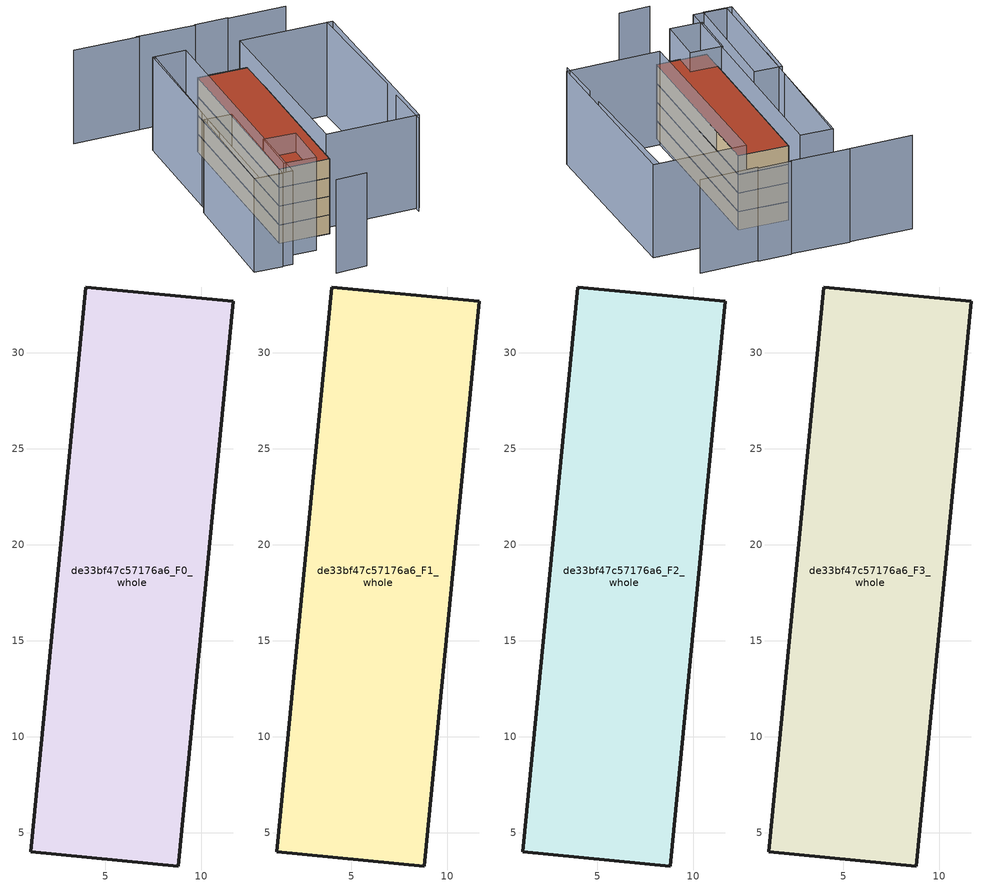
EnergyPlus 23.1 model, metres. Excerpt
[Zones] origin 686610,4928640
de33bf47c57176a6_F0_whole
 floor ground (EU_floor_Construction): 8.8,3.26 11.66,32.68 3.98,33.42 1.12,4 z0
 wall outside (EU_wall_Construction): 1.12,4 3.98,33.42 11.66,32.68 8.8,3.26 1.12,4 z0:3
de33bf47c57176a6_F1_whole
 floor to de33bf47c57176a6_F0_whole (EU_floor_Construction): 8.8,3.26 11.65,32.68 3.98,33.42 1.12,4 z3
 wall outside (EU_wall_Construction): 1.12,4 3.98,33.42 11.66,32.68 8.8,3.26 1.12,4 z3:6
de33bf47c57176a6_F2_whole
 floor to de33bf47c57176a6_F1_whole (EU_floor_Construction): 8.8,3.26 11.65,32.68 3.98,33.42 1.12,4 z6
 wall outside (EU_wall_Construction): 1.12,4 3.98,33.42 11.66,32.68 8.8,3.26 1.12,4 z6:9
de33bf47c57176a6_F3_whole
 floor to de33bf47c57176a6_F2_whole (EU_floor_Construction): 8.8,3.26 11.65,32.68 3.98,33.42 1.12,4 z9
 wall outside (EU_wall_Construction): 1.12,4 3.98,33.42 11.66,32.68 8.8,3.26 1.12,4 z9:12
 roof outside (EU_roof_Construction): 11.66,32.68 8.8,3.26 1.12,4 3.98,33.42 z12
shading: 4,-7.45 8.83,-7.66 / 23.04,2.99 23.5,10.43 / 23.97,14.02 25.21,34.1 / -1.06,36.78 -3.9,12.61 / 8.49,42.28 -0.54,43.28 / 22.46,41.14 13.53,41.81 / -0.12,43.16 -10.22,44 / 13.55,42.07 8.51,42.49 / -0.14,0.37 0.72,8.01 / 0.72,8.01 5.64,7.46 / 5.64,7.46 4.79,-0.18 / 4.79,-0.18 -0.14,0.37 / 0.36,16.68 -1.74,-2.14 / -1.74,-2.14 -6.02,-1.67 / -6.02,-1.67 -3.92,17.16 / -3.92,17.16 0.36,16.68 / -5.21,-1.68 -1.36,36.87 / -1.36,36.87 3.73,36.36 / 3.73,36.36 -0.11,-2.19 / -0.11,-2.19 -5.21,-1.68 / 23.6,3.84 9.26,5.03 / 9.26,5.03 11.75,35.24 / 11.75,35.24 26.09,34.05 / 26.09,34.05 23.6,3.84 z0:15
[Building]
EU S2 Campaign: North Axis=0; Terrain=City; Solar Distribution=FullExterior
[Site:Location]
Bologna: Latitude=44.5; Longitude=11.25; Time Zone=1; Elevation=37
[SizingPeriod:WeatherFileDays]
AnnualSizingPeriod: Begin Month=1; Begin Day of Month=1; End Month=12; End Day of Month=31; Day of Week for Start Day=Monday; Use Weather File Daylight Saving Period=No; Use Weather File Rain and Snow Indicators=No
[MATERIAL]
EU_InternalMass_Material: Roughness=MediumRough; Thickness=0.1; Conductivity=1; Density=1800; Specific Heat=900; Thermal Absorptance=0.9; Solar Absorptance=0.7; Visible Absorptance=0.7
[MATERIAL:NOMASS] Roughness=MediumRough; Thermal Absorptance=0.9; Solar Absorptance=0.7; Visible Absorptance=0.7
Name | Thermal Resistance
EU_wall_NoMass | 0.937881
EU_roof_NoMass | 0.548572
EU_floor_NoMass | 0.71348
[CONSTRUCTION]
EU_wall_Construction: EU_wall_NoMass
EU_roof_Construction: EU_roof_NoMass
EU_floor_Construction: EU_floor_NoMass
EU_InternalMass_Construction: EU_InternalMass_Material
[ZONE] Type=1; Multiplier=1; Ceiling Height=autocalculate; Floor Area=autocalculate; Part of Total Floor Area=Yes
Name | Volume
de33bf47c57176a6_F0_whole | 684.003
de33bf47c57176a6_F1_whole; de33bf47c57176a6_F2_whole; de33bf47c57176a6_F3_whole | 684.004
[INTERNALMASS] Construction=EU_InternalMass_Construction; Surface Area=228.001
Name | Zone or ZoneList
de33bf47c57176a6_F0_whole_EU_InternalMass | de33bf47c57176a6_F0_whole
de33bf47c57176a6_F1_whole_EU_InternalMass | de33bf47c57176a6_F1_whole
de33bf47c57176a6_F2_whole_EU_InternalMass | de33bf47c57176a6_F2_whole
de33bf47c57176a6_F3_whole_EU_InternalMass | de33bf47c57176a6_F3_whole
[OTHEREQUIPMENT] Fuel Type=Electricity; Design Level Calculation Method=Watts/Area; Power per Zone Floor Area=1; Fraction Latent=0; Fraction Radiant=0; Fraction Lost=0; Carbon Dioxide Generation Rate=0; EndUse Subcategory=EU_Step8_InternalGains
Name | Zone or ZoneList or Space or SpaceList | Schedule
EU_Step8_InternalGain_de33bf47c57176a6_F0_whole_f000 | de33bf47c57176a6_F0_whole | EU_Step8_GainSchedule_de33bf47c57176a6_F0_whole_f000
EU_Step8_InternalGain_de33bf47c57176a6_F1_whole_f000 | de33bf47c57176a6_F1_whole | EU_Step8_GainSchedule_de33bf47c57176a6_F1_whole_f000
EU_Step8_InternalGain_de33bf47c57176a6_F2_whole_f000 | de33bf47c57176a6_F2_whole | EU_Step8_GainSchedule_de33bf47c57176a6_F2_whole_f000
EU_Step8_InternalGain_de33bf47c57176a6_F3_whole_f000 | de33bf47c57176a6_F3_whole | EU_Step8_GainSchedule_de33bf47c57176a6_F3_whole_f000
[ZONEVENTILATION:DESIGNFLOWRATE] Schedule=EU_AlwaysOn; Design Flow Rate Calculation Method=AirChanges/Hour; Air Changes per Hour=0.687892; Ventilation Type=Natural; Fan Pressure Rise=0; Fan Total Efficiency=1; Constant Term Coefficient=1; Temperature Term Coefficient=0; Velocity Term Coefficient=0; Velocity Squared Term Coefficient=0; Minimum Indoor Temperature=-100; Maximum Indoor Temperature=100; Delta Temperature=-100; Minimum Outdoor Temperature=-100; Maximum Outdoor Temperature=100; Maximum Wind Speed=40
Name | Zone or ZoneList or Space or SpaceList
EU_ConstantAir_de33bf47c57176a6_F0_whole | de33bf47c57176a6_F0_whole
EU_ConstantAir_de33bf47c57176a6_F1_whole | de33bf47c57176a6_F1_whole
EU_ConstantAir_de33bf47c57176a6_F2_whole | de33bf47c57176a6_F2_whole
EU_ConstantAir_de33bf47c57176a6_F3_whole | de33bf47c57176a6_F3_whole
[HVACTEMPLATE:THERMOSTAT] Constant Heating Setpoint=20; Constant Cooling Setpoint=50
EU_HeatOnly_de33bf47c57176a6_F0_whole; EU_HeatOnly_de33bf47c57176a6_F1_whole; EU_HeatOnly_de33bf47c57176a6_F2_whole; EU_HeatOnly_de33bf47c57176a6_F3_whole
[HVACTEMPLATE:ZONE:IDEALLOADSAIRSYSTEM] System Availability Schedule=EU_AlwaysOn; Maximum Heating Supply Air Temperature=50; Minimum Cooling Supply Air Temperature=13; Maximum Heating Supply Air Humidity Ratio=0.0156; Minimum Cooling Supply Air Humidity Ratio=0.0077; Heating Limit=NoLimit; Cooling Limit=NoLimit; Heating Availability Schedule=EU_AlwaysOn; Cooling Availability Schedule=EU_CoolingOff; Dehumidification Control Type=ConstantSensibleHeatRatio; Cooling Sensible Heat Ratio=0.7; Dehumidification Setpoint=60; Humidification Control Type=None; Humidification Setpoint=30; Outdoor Air Method=None; Outdoor Air Flow Rate per Person=0.00944; Outdoor Air Flow Rate per Zone Floor Area=0; Outdoor Air Flow Rate per Zone=0; Demand Controlled Ventilation Type=None; Outdoor Air Economizer Type=NoEconomizer; Heat Recovery Type=None; Sensible Heat Recovery Effectiveness=0.7; Latent Heat Recovery Effectiveness=0.65
Name | Template Thermostat
de33bf47c57176a6_F0_whole | EU_HeatOnly_de33bf47c57176a6_F0_whole
de33bf47c57176a6_F1_whole | EU_HeatOnly_de33bf47c57176a6_F1_whole
de33bf47c57176a6_F2_whole | EU_HeatOnly_de33bf47c57176a6_F2_whole
de33bf47c57176a6_F3_whole | EU_HeatOnly_de33bf47c57176a6_F3_whole
[SIZING:ZONE] Zone Cooling Design Supply Air Temperature Input Method=SupplyAirTemperature; Zone Cooling Design Supply Air Temperature=13; Zone Heating Design Supply Air Temperature Input Method=SupplyAirTemperature; Zone Heating Design Supply Air Temperature=50; Zone Cooling Design Supply Air Humidity Ratio=0.008; Zone Heating Design Supply Air Humidity Ratio=0.008; Cooling Design Air Flow Method=DesignDay; Cooling Design Air Flow Rate=0; Cooling Minimum Air Flow per Zone Floor Area=0.000762; Cooling Minimum Air Flow=0; Cooling Minimum Air Flow Fraction=0.2; Heating Design Air Flow Method=DesignDay; Heating Design Air Flow Rate=0; Heating Maximum Air Flow per Zone Floor Area=0.002032; Heating Maximum Air Flow=0.141576; Heating Maximum Air Flow Fraction=0.3; Account for Dedicated Outdoor Air System=No; Dedicated Outdoor Air System Control Strategy=NeutralSupplyAir; Dedicated Outdoor Air Low Setpoint Temperature for Design=autosize; Dedicated Outdoor Air High Setpoint Temperature for Design=autosize; Zone Load Sizing Method=Sensible Load Only No Latent Load; Zone Latent Cooling Design Supply Air Humidity Ratio Input Method=HumidityRatioDifference; Zone Cooling Design Supply Air Humidity Ratio Difference=0.005; Zone Latent Heating Design Supply Air Humidity Ratio Input Method=HumidityRatioDifference; Zone Humidification Design Supply Air Humidity Ratio Difference=0.005
de33bf47c57176a6_F0_whole; de33bf47c57176a6_F1_whole; de33bf47c57176a6_F2_whole; de33bf47c57176a6_F3_whole
[SCHEDULE:CONSTANT]
Name | Hourly Value
EU_AlwaysOn | 1
EU_CoolingOff | 0
[SCHEDULE:FILE] Column Number=1; Rows to Skip at Top=0; Number of Hours of Data=8760; Column Separator=Comma; Interpolate to Timestep=No; Minutes per Item=60; Adjust Schedule for Daylight Savings=Yes
Name | File
EU_Step8_GainSchedule_de33bf47c57176a6_F0_whole_f000 | ../../schedules/de33bf47c57176a6/de33bf47c57176a6_F0_whole_f000_gain.csv
EU_Step8_GainSchedule_de33bf47c57176a6_F1_whole_f000 | ../../schedules/de33bf47c57176a6/de33bf47c57176a6_F1_whole_f000_gain.csv
EU_Step8_GainSchedule_de33bf47c57176a6_F2_whole_f000 | ../../schedules/de33bf47c57176a6/de33bf47c57176a6_F2_whole_f000_gain.csv
EU_Step8_GainSchedule_de33bf47c57176a6_F3_whole_f000 | ../../schedules/de33bf47c57176a6/de33bf47c57176a6_F3_whole_f000_gain.csv
